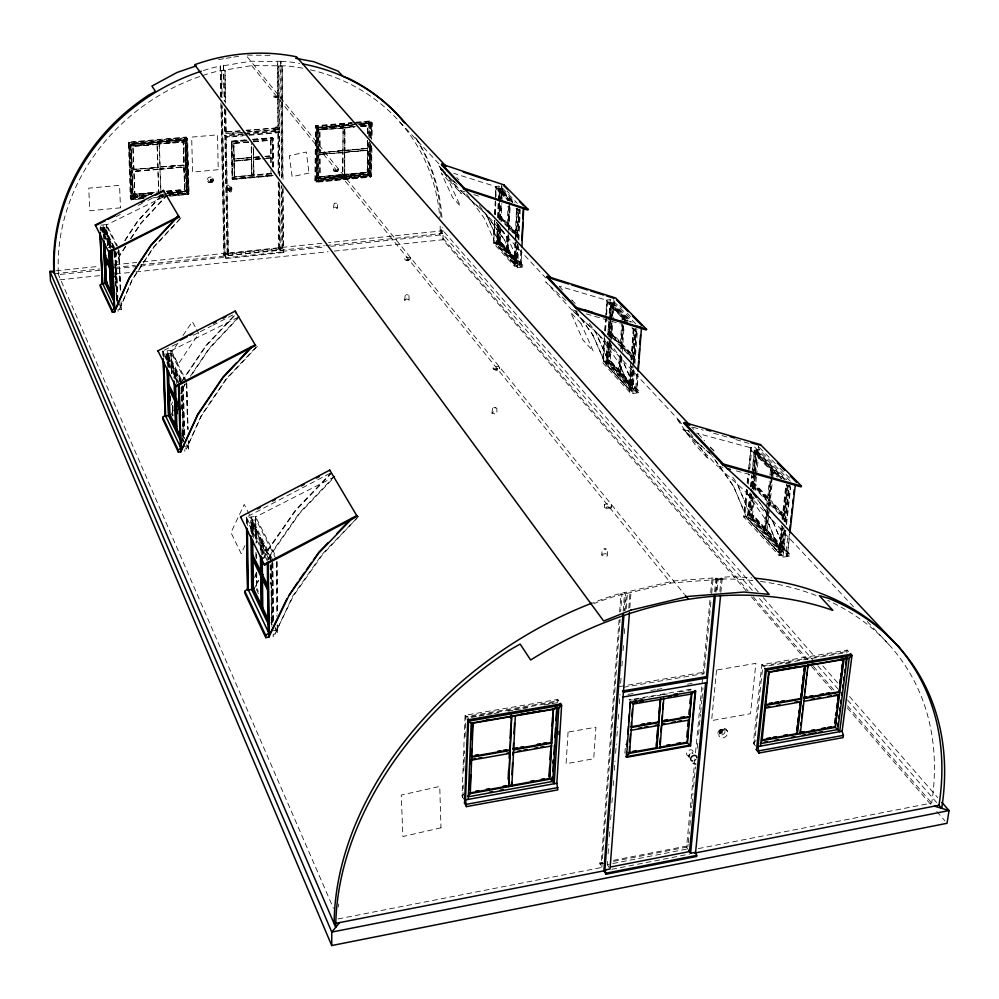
<?xml version="1.0" encoding="UTF-8"?>
<svg xmlns="http://www.w3.org/2000/svg" width="999" height="999" viewBox="0 0 999 999"><rect width="100%" height="100%" fill="white"/><g stroke="black" fill="none" stroke-linecap="round" stroke-linejoin="round"><path stroke-width="0.75" stroke-dasharray="5 3.75" d="M371.041 146.428L370.654 177.098L316.283 182.268L314.935 180.532L315.509 125.749L352.147 122.552M316.283 182.268L316.321 126.736L351.473 123.664M353.821 126.111L318.768 129.183L315.509 125.749L317.133 127.21L317.083 181.731L371.541 176.561L371.928 145.891M369.305 141.783L368.918 173.901L317.719 178.746L317.769 127.984L352.784 124.912M606.243 548.926L605.531 549.75L603.808 548.788L605.531 548.526L607.367 550.049L607.429 555.756L605.781 556.505L601.81 555.432L602.035 550.973L603.808 548.788M342.969 152.635L319.68 154.271L342.969 152.635L342.819 174.975L320.005 177.135L319.867 154.495L342.782 152.41M319.83 176.91L342.645 174.75L343.132 128.147L342.982 150.724L320.042 152.822L319.905 129.957L342.944 127.922M604.395 504.645L604.308 507.242L606.618 508.628L609.228 508.778L611.588 507.667L611.663 505.057L609.527 503.896L606.518 503.721L604.395 504.645L604.32 505.769M336.151 171.453L338.299 170.841L338.536 169.206L333.354 168.956L333.479 170.904L336.501 171.516M333.529 208.104L334.003 203.971L335.402 202.959L337.475 204.146L337.55 208.292L333.529 208.104L335.027 207.118L337.737 207.692M212.425 180.245L211.563 181.993L209.615 182.093M344.742 174.8L344.53 152.01L367.669 150.374L367.407 172.665L344.742 174.8L344.692 127.535L344.917 150.549L367.694 148.476L367.782 140.971M210.265 182.105C210.839 175.362 212.013 186.401 210.165 179.495M367.395 140.534L367.407 172.665M367.482 133.029L367.57 125.524L369.53 123.439L369.38 135.677M367.595 140.747L367.507 148.252L344.73 150.337L344.88 127.747L354.033 126.948M367.682 133.242L367.769 125.737L360.139 126.411M367.869 133.466L367.957 125.961L361.476 126.061M368.606 142.545L368.244 173.102L371.541 176.561L370.679 175.537L316.283 180.694L317.083 181.731L318.706 180.007L369.967 175.15L370.367 143.007M368.681 136.438L368.843 122.677L370.467 120.954L372.227 122.889L372.028 138.224M370.654 177.098L369.218 175.387L369.493 142.008M369.742 137.637L369.717 123.651L359.066 124.588M314.935 178.971L369.23 173.826L370.192 143.893M370.267 137.775L370.467 120.954L353.671 122.415M370.442 136.875L370.592 124.638L372.227 122.889L358.454 124.101M370.579 144.356L370.179 176.523L315.834 181.681L315.871 126.186L352.522 122.989M370.666 136.701L370.854 121.379L354.058 122.852M371.128 138.774L371.341 121.915L357.592 123.127M371.541 145.454L371.153 176.099L316.733 181.269L316.77 127.285L371.828 122.465L371.616 139.323M404.832 258.641L404.807 259.59C406.468 261.276 411.451 261.338 410.764 258.017L406.855 257.155L404.832 258.641L408.741 259.503L410.564 258.928L410.764 258.017M404.632 300.15L405.157 295.604L406.718 294.518L408.991 295.804L409.066 300.374L404.632 300.15L406.193 298.938L409.228 299.625M746.403 591.046L442.932 239.735L443.181 230.757L328.621 242.607M463.736 799.175L462.05 796.128L465.072 715.272L557.817 699.45L559.715 702.322M462.799 797.477L463.261 785.027M463.798 771.028L464.547 750.798M465.084 736.8L465.834 716.583L558.653 700.724M494.443 220.267L493.531 243.344L514.597 266.383L517.682 266.046L496.553 243.032L493.531 243.344L495.054 220.904M494.692 214.111L495.179 201.81M495.429 195.654L495.791 186.413L498.851 186.114L514.947 202.535M494.68 220.904L493.693 239.323M494.917 214.685L495.479 200.674M495.541 199.126L496.041 186.676L453.758 173.327M495.304 214.785L495.791 202.535M496.028 196.403L495.791 186.413L509.702 200.662M522.839 265.484L499.65 241.059L522.839 265.484L522.752 267.17L517.607 267.732L496.491 244.68L497.302 224.575M497.539 217.607L498.164 202.285M498.226 200.762L498.851 186.114M497.914 225.187L497.227 242.033L517.132 263.661L517.944 245.467M498.226 217.532L498.838 202.223M498.901 200.687L499.4 188.436L513.211 202.56M508.091 235.339L507.455 250.25L506.093 250.387L497.365 240.909L498.026 224.638M498.401 215.235L499.762 215.097L508.566 224.363L507.192 224.5L498.401 215.235L499.075 198.776M499.138 197.278L499.375 191.296L500.736 191.171L510.352 201.011L509.665 201.074M517.882 244.193L517.145 260.739L517.819 263.586L497.902 241.958L498.526 226.648M498.838 218.993L500.074 188.374L513.911 202.485M498.638 226.049L498.039 240.834L506.78 250.312M499.687 200.212L499.088 215.16L507.879 224.438M499.75 198.714L500.062 191.234L508.916 200.3M493.094 368.107L493.481 369.493L497.327 370.404L499.475 369.48L499.637 367.295L497.839 366.383L493.219 366.958L493.094 368.107L494.892 369.018L499.512 368.444M499.313 225.974L498.713 240.771L497.902 241.958M499.562 220.067L500.249 203.134M500.312 201.636L500.074 188.374M491.958 413.211L492.557 408.179L494.318 406.98L496.853 408.404L496.928 413.486L495.404 414.061L491.958 413.211L493.581 411.713L497.015 412.562M500.224 226.91L499.537 243.656L499.975 226.648M500.287 219.043L501.036 200.787M501.098 199.263L501.66 185.564M500.524 219.58L501.161 204.083M501.411 198.089L501.91 185.814M500.824 227.934L500.249 241.721L494.205 242.357L514.035 263.998L514.597 266.383L517.182 208.329L516.471 209.39L515.247 236.701M501.073 221.815L501.835 203.446M501.898 201.923L502.46 188.137L496.341 188.749L507.992 200.699M522.752 267.17L501.523 244.143L501.585 242.495M499.587 368.331L499.637 367.295M506.093 250.387L506.793 233.991M507.192 224.5L507.967 206.406M497.365 240.909L498.713 240.771L517.145 260.739L515.771 260.889L506.843 251.199L507.542 234.79M507.954 225.299L509.315 225.15L518.319 234.628L516.945 234.777L507.954 225.299L508.791 205.669M508.354 229.37L509.465 203.247M508.354 231.731L507.517 251.124L516.458 260.814L517.195 244.268M508.416 230.232L508.541 227.248L517.532 236.751M509.602 202.585L508.628 225.225L517.632 234.703L518.718 210.352L516.708 208.292M508.841 236.139L508.204 251.049L506.843 251.199M509.103 230.17L510.164 205.532M514.985 242.769L514.035 263.998L520.217 263.324L520.854 249.3M515.422 241.97L514.785 262.275M515.484 240.422L516.933 208.067M515.771 260.889L516.708 239.822M516.945 234.777L518.031 210.427L516.021 208.366M517.332 244.031L516.446 263.736L496.553 242.108M517.594 237.962L518.893 209.141M518.231 236.676L509.228 227.185L507.867 227.322L516.845 236.825L518.231 236.676L519.418 210.29L518.031 210.427M518.219 239.398L519.592 209.078L516.471 209.39M517.607 267.732L518.568 246.915M518.868 240.085L520.242 209.54M521.515 249.6L520.991 266.945L521.778 249.875M557.629 702.534L557.817 699.45L554.982 702.322L467.744 717.22L465.072 715.272L466.795 718.206M604.358 336.688L602.659 362.662L629.545 392.045L632.979 391.608L606.018 362.237L602.659 362.662L603.546 361.675L605.069 338.399M604.757 330.582L605.456 319.892M605.556 318.369L606.755 300.037L610.164 299.638L632.355 322.277M602.946 358.229L604.557 338.649M605.057 330.994L605.769 320.267M606.168 314.148L607.067 300.362L559.39 286.201M605.581 330.644L606.493 316.671M606.605 315.122L607.417 302.709L606.755 300.037L627.397 321.166M638.711 390.871L609.49 360.002L638.711 390.871L638.573 392.719L632.842 393.456L605.894 364.048L607.429 340.859M607.829 334.752L608.741 321.016L607.904 334.977M610.164 299.638L608.841 319.493L610.064 302.397L628.359 321.104M607.492 341.183L606.156 361.351L631.53 388.961L633.104 367.37M608.141 342.645L606.905 361.263L632.305 388.861L633.641 370.354M608.553 336.438L609.59 320.929M609.69 319.38L610.826 302.31L630.207 322.115M620.941 356.631L619.867 372.065L618.356 372.265L607.23 360.177L608.453 341.82M609.115 331.955L610.614 331.768L621.853 343.594L620.329 343.781L609.115 331.955L610.039 318.007M610.139 316.458L610.864 305.607L612.375 305.432L627.834 321.253M633.428 369.293L632.255 385.477L633.066 388.761L607.654 361.176L608.891 342.557M609.303 336.351L610.339 320.841M610.439 319.293L611.575 302.222L630.968 322.028M609.415 338.661L607.979 360.09L619.118 372.165L620.292 355.182M609.515 337.138L609.715 334.078L620.941 345.929L620.716 349.013M610.789 317.919L609.865 331.868L621.091 343.693L622.627 321.541M610.901 316.371L611.613 305.519L622.939 317.108L622.727 320.067M609.852 343.169L608.728 359.99L607.654 361.176M610.264 337.05L611.338 320.929M611.438 319.38L612.375 305.432L611.575 302.222M610.651 342.694L609.303 362.862L610.239 343.906M610.651 337.699L612 317.545M612.1 315.984L613.249 298.926M610.714 341.783L612.037 322.028M612.424 316.308L613.561 299.25L614.223 301.91L612.974 320.529M611.313 345.342L610.264 360.851L603.546 361.675L628.858 389.31L629.545 392.045L631.405 366.158M611.725 339.136L612.874 322.078M638.573 392.719L611.488 363.361L611.613 361.538M618.356 372.265L619.53 355.282M620.329 343.781L621.865 321.628M621.965 320.155L622.165 317.195L610.864 305.607M607.23 360.177L608.728 359.99L632.255 385.477L630.719 385.676L619.318 373.289L620.604 354.757M621.291 344.792L622.814 344.605L634.328 356.73L632.792 356.93L621.291 344.792L622.926 321.154M621.478 348.913L623.076 325.874M623.488 319.967L623.701 317.02L622.165 317.195M621.253 356.206L620.067 373.201L631.48 385.577L632.866 366.446M623.388 325.487L622.052 344.705L633.566 356.83L635.501 329.995M621.902 357.654L620.829 373.102L619.318 373.289M622.327 351.473L624.15 325.399M624.25 323.926L624.662 318.007L623.139 318.194L626.298 321.428M630.856 361.538L628.858 389.31L635.739 388.424L636.863 373.014M630.968 359.99L633.179 329.146L634.14 328.084L631.843 360.065M629.87 387.525L631.068 365.834M631.518 359.74L633.816 327.747M630.719 385.676L632.105 366.546M632.792 356.93L634.727 330.082L632.629 327.922M632.979 364.972L633.403 359.091L621.89 346.94M633.216 365.834L635.888 328.808M633.953 361.938L636.276 329.895L637.437 328.634L633.179 329.146L631.031 326.935M634.203 362.649L636.663 328.721M632.842 393.456L634.415 370.267M634.865 364.098L637.524 329.183M338.049 918.943L601.823 867.444L599.812 862.961L602.872 862.374M619.068 619.83L601.148 863.898L599.812 862.961M619.63 612.05L621.003 593.394L621.915 594.592L620.666 611.638M637.699 373.651L636.663 392.57L638.036 374.001M601.823 867.444L605.594 816.283M605.706 814.734L620.092 619.392M623.201 611.213L624.575 592.557L625.499 593.756L624.225 610.826M625.062 610.689L626.448 592.107L616.808 594.393A329.021 238.773 -33.9 0 0 593.531 602.534M620.629 683.191L621.103 676.997M621.915 666.146L622.377 659.939M623.076 650.649L623.651 642.894M624.35 633.591L624.812 627.397M626.211 608.803L627.372 593.294L626.448 592.107M607.504 861.5L607.28 864.597L687.687 848.913L688.124 844.267M608.091 853.77L608.791 844.492M609.365 836.762L610.064 827.484M610.639 819.742L611.338 810.464M611.912 802.734L612.499 795.004M613.186 785.726L613.773 777.996M614.348 770.266L615.047 760.976M615.621 753.246L616.321 743.968M616.907 736.238L617.594 726.96M618.181 719.23L618.756 711.5M619.343 703.758L620.029 694.48M628.783 608.141L630.057 591.271L673.563 580.968L715.946 577.772L716.945 578.945L715.759 591.308M629.82 607.817L630.981 592.457L630.057 591.271M624.887 753.221L625.586 744.08M210.389 181.656L211.214 181.269L211.601 182.53L210.539 182.63L210.389 181.656L211.601 182.53M210.539 182.63L210.414 181.343M211.326 182.005L211.239 179.395M694.917 759.078L686.563 847.264L687.911 849.25M695.504 752.884L709.977 600.162M710.701 592.482L712.012 578.671L717.257 578.271L718.244 579.432L717.057 591.795M623.339 687.324L704.095 673.551L711.101 599.812M711.688 593.656L712.999 579.832L712.012 578.671M688.274 842.719L689.31 831.88M689.897 825.686L690.634 817.956M690.784 816.408L691.808 805.569M691.957 804.02L692.994 793.181M693.581 786.987L694.317 779.245M694.455 777.697L695.491 766.857M697.252 748.276L697.989 740.534M698.588 734.34L699.325 726.598M699.462 725.049L700.499 714.21M700.649 712.662L701.822 700.287M701.972 698.738L702.996 687.899M714.622 591.67L715.946 577.772M715.921 592.22L717.257 578.271M719.854 591.321L721.203 577.385L728.646 576.823A329.021 238.773 -33.9 0 1 751.91 577.922M720.853 592.469L722.202 578.546L721.203 577.385M746.565 489.16L743.768 516.933L779.257 555.731L783.129 555.132L747.539 516.371L743.768 516.933L752.547 514.91L754.257 498.189M747.19 482.992L747.976 475.274M748.588 469.093L750.773 447.49L754.607 446.965L786.737 479.732M744.267 512.037L747.002 489.423M747.614 483.279L748.551 474.05M748.701 472.515L751.186 447.914L696.54 433.104M747.602 490.172L744.979 516.033L778.408 552.497L779.257 555.731L782.492 526.386M748.214 484.09L749.138 474.962M749.75 468.881L751.598 450.636L750.773 447.49L781.268 478.721M789.585 554.133L751.523 513.798L789.585 554.133L789.36 556.181L782.904 557.18L747.339 518.381L749.899 493.231M750.524 487.062L751.785 474.725M751.935 473.189L754.607 446.965M750.249 492.782L747.926 515.596L781.418 552.035L784.103 527.734M750.861 486.7L751.947 476.061M752.572 469.98L754.582 450.212L782.392 478.658M750.936 494.18L748.763 515.472L782.279 551.898L784.802 529.133M751.71 486.588L752.796 475.936M752.946 474.425L755.431 450.099L784.327 479.632M767.869 510.252L765.758 530.157L764.06 530.419L749.387 514.497L751.41 494.78M752.022 488.711L752.334 485.676L754.033 485.439L768.843 501.073L767.132 501.323L752.334 485.676M752.584 483.229L754.282 482.979L769.105 498.588L767.394 498.851L752.584 483.229L753.683 472.452M753.845 470.916L755.569 453.983L757.279 453.746L781.755 478.796M785.501 530.519L783.141 551.773L749.6 515.347L751.785 494.055M752.397 487.987L753.646 475.824M753.795 474.3L756.28 449.975L785.202 479.508M752.097 496.178L750.237 514.373L764.909 530.294L767.02 510.389M752.871 488.586L753.184 485.564L767.994 501.198L767.669 504.258M754.532 472.327L753.433 483.104L768.256 498.713L770.129 481.006M754.695 470.791L756.418 453.858L771.39 469.193L770.766 475.099M753.246 496.965L751.198 516.958L752.996 495.054M753.558 489.985L757.866 447.54M754.033 489.36L755.444 475.524M755.606 474.026L758.428 446.428L759.265 449.562L756.605 475.399M755.044 490.596L756.443 476.91M789.36 556.181L753.621 517.445L753.833 515.434M495.804 407.355L495.104 407.992L493.668 407.23M764.06 530.419L766.32 508.978M766.483 507.442L767.132 501.323M767.394 498.851L769.28 481.131M769.904 475.224L770.529 469.318L755.569 453.983M784.178 529.333L782.117 547.902L780.394 548.164L765.309 531.78L767.919 507.267M768.081 505.731L768.406 502.659L770.117 502.41L785.376 518.506L783.641 518.768L768.406 502.659M768.668 500.187L770.379 499.937L785.651 515.996L783.915 516.258L768.668 500.187L770.716 480.969M771.34 475.062L771.815 470.629L773.538 470.379L772.589 479.245M768.031 508.728L771.303 477.922M771.465 476.448L772.252 469.068L770.529 469.318M768.281 511.738L766.158 531.655L781.255 548.026L783.478 527.922M768.93 505.606L769.267 502.534L784.502 518.631L784.165 521.728M771.89 477.897L769.53 500.062L784.777 516.133L788.074 486.288M772.04 476.411L772.677 470.504L779.857 477.872M769.467 508.541L767.007 531.53L765.309 531.78M769.63 507.005L772.427 480.719M755.506 746.041L753.308 743.219L761.862 664.647L847.214 650.087L849.6 652.747M754.282 744.467L762.861 665.858L848.276 651.273M781.405 525.162L778.408 552.497L786.151 551.298L788.011 534.615M782.08 519.08L785.751 485.664L789.685 485.102L785.476 523.051M779.807 550.724L781.905 527.222M782.754 519.542L786.638 484.228M783.166 520.204L787.087 484.677M780.394 548.164L782.791 526.498M783.915 516.258L787.2 486.413L785.152 484.303M784.777 521.665L788.81 485.227M785.027 521.603L788.948 486.163L790.559 484.965M786.176 524.438L790.384 486.488M782.904 557.18L785.876 530.432M786.563 524.25L790.684 487.187M789.297 534.09L787.312 556.168L789.722 534.665M846.815 653.146L847.214 650.087L844.43 652.846L764.148 666.57L761.862 664.647L763.361 666.458M408.029 294.817L406.106 294.717M336.576 203.209L334.827 203.122M688.973 755.469L689.26 754.57L689.335 755.906M336.888 171.254C337.312 170.055 333.366 170.729 335.227 171.416M338.536 169.206L336.613 170.417L333.117 169.705M140.584 198.963L131.319 199.85L130.32 198.039L128.471 142.108L186.251 137.05L187.587 139.086L189.061 193.893L168.968 195.804M278.409 131.369L276.973 132.193L274.525 131.718L274.762 128.371L276.224 126.985L278.122 128.072L278.409 131.369L275.961 130.894L274.525 131.718M277.272 127.198L275.687 127.123M722.514 729.507L720.903 729.794L720.529 733.453L722.152 733.166L721.952 730.831C723.538 727.222 717.245 731.181 719.292 733.466M278.696 95.604L276.848 96.616L274.875 96.528L273.963 95.392L278.696 95.604L278.434 97.053L276.486 97.627M277.16 97.465L275.237 97.103L275.637 97.59M114.535 257.53L118.044 250.749M118.194 251.036L114.623 257.917L114.348 251.76M114.972 266.171L119.805 255.032L125.662 246.141M115.16 266.346L119.955 255.319L125.812 246.416M180.732 217.869L153.696 246.94L132.205 279.445L121.241 305.095M119.256 309.628L132.368 279.745L153.858 247.228L180.894 218.144M171.304 404.87L172.577 402.06M171.104 414.96L173.664 409.29M180.831 393.481L185.215 383.816L181.019 393.843M169.917 196.179L188.436 194.418L186.026 190.322L184.603 138.836L186.251 137.05L187.687 190.16L187.288 191.046L167.258 192.944M188.511 444.143L201.286 415.447L226.086 378.921L257.105 346.054M257.317 346.428L226.286 379.308L201.486 415.834L186.201 449.2L184.89 446.453M245.03 545.479L241.171 553.646L230.981 532.579L244.231 504.42L254.695 525.099L250.824 533.254M254.857 576.211L256.181 573.438M263.486 558.141L266.808 551.186L295.529 510.014L331.243 472.727M254.558 577.847L256.531 573.713M263.761 558.553L267.058 551.673L295.779 510.489L331.518 473.189M253.696 589.922L258.304 580.307M334.603 476.136L299.5 512.774L271.253 553.221L268.007 560.014L246.391 517.145L329.882 473.439M256.356 584.365L258.541 580.806M268.918 559.128L271.503 553.708L299.762 513.249L333.816 477.709M277.635 628.346L292.894 595.816L322.215 554.195L357.53 517.519M358.591 516.408L322.49 554.707L293.157 596.341L274.862 634.065L273.539 631.306M124.85 240.397L137.6 221.004L164.373 192.108M125 240.684L137.75 221.278L162.475 194.593M130.682 238.511L140.709 223.264L167.033 194.88M130.819 238.786L140.859 223.539L167.183 195.142L106.668 224.85L107.642 246.341M177.897 343.132L171.94 351.998L178.184 364.223L198.838 333.516L196.678 329.545M182.992 335.527L192.332 321.603L195.954 328.221M258.416 593.656L256.431 589.522L256.805 573.351M181.319 381.955L205.757 345.729L236.363 313.162M182.355 381.069L205.944 346.079L236.563 313.511M190.359 376.186L209.241 348.214L239.323 316.221M192.27 374.001L209.428 348.564L239.535 316.571M720.629 729.732L720.529 733.453M168.094 192.894L186.538 191.159L185.127 139.623L130.719 144.393L132.755 196.241L134.715 194.131L158.666 191.87L157.068 144.043L158.129 167.582L133.754 169.306L158.129 167.582M185.127 139.623L183.154 141.758L132.855 146.179L130.719 144.393M253.459 141.858L270.966 140.297L273.102 138.411L273.351 167.982M317.719 178.746L319.655 176.673L367.033 172.203L368.918 173.901M462.05 796.128L464.847 793.306M753.308 743.219L756.056 740.496M749.6 515.347L751.073 514.248L782.117 547.902L783.141 551.773M720.429 733.328L722.152 733.166M164.261 350.224L179.52 342.382M193.381 335.264L198.926 332.405M200.312 331.693L211.401 325.986M212.787 325.274L233.591 314.585M334.877 476.598L255.694 516.883L256.044 543.144M116.121 216.571L120.255 214.473M138.187 205.394L142.32 203.297M147.827 200.499L154.72 197.003M238.162 317.245L170.929 350.774L171.653 373.663M601.823 554.245L605.794 553.646L607.429 554.582L607.429 555.756M722.414 729.37L721.877 732.367L719.58 732.379L719.48 731.293L721.952 730.831M611.663 506.53L609.54 507.455L604.383 506.106M721.003 729.532L724.362 730.082M495.779 368.931L494.88 369.73L497.652 369.88L496.928 368.993M408.166 260.552C411.201 259.553 404.645 259.103 407.142 260.489M211.264 179.445L210.202 179.545M752.859 580.531A322.802 234.54 -33.9 0 0 724.762 578.945L670.741 583.029L615.109 596.203A322.802 234.54 -33.9 0 0 593.731 603.621M698.313 848.601L931.667 803.034A322.802 234.54 -33.9 0 0 827.784 600.424M611.763 869.305L689.735 854.033M613.573 860.289L688.536 845.703M599.725 864.06L606.231 862.911L608.965 867.307M613.498 861.375L689.959 846.49M719.48 731.293L721.815 731.718L722.04 733.029M719.58 732.379L721.877 732.367M628.034 694.405L634.128 693.356M650.911 690.484L655.481 689.697M657.005 689.435L663.099 688.386M687.499 684.203L692.07 683.416M632.467 699.987L629.008 699.887L693.768 688.723L694.243 689.335M633.978 699.737L638.498 698.95M639.997 698.688L661.101 695.054M662.599 694.792L668.631 693.756M679.183 691.932L691.233 689.859M619.392 686.588L703.134 672.327L704.095 673.551M471.366 717.432L477.46 716.383M478.983 716.133L485.077 715.084M486.6 714.822L492.694 713.786M494.218 713.523L498.788 712.737M507.917 711.176L514.01 710.139M515.534 709.877L521.628 708.84M523.151 708.578L527.722 707.791M544.48 704.932L550.574 703.883M552.097 703.621L558.191 702.584M785.489 663.711L790.059 662.924M220.767 96.928L220.155 65.822L223.539 65.272L224.525 101.423M221.079 97.353L220.467 66.234L215.659 67.033A199.525 179.533 -32.3 0 0 202.66 70.754M223.851 65.684L250.836 61.239L277.697 61.463L278.184 127.872L246.341 130.657M302.822 68.232A196.453 176.698 -32.3 0 0 286.089 65.872L251.723 65.597L217.12 71.316A196.453 176.698 -32.3 0 0 202.298 75.649M221.853 97.078L221.341 70.629L225.05 70.479L225.649 103.059M218.531 59.578L224.6 58.579M226.124 58.342L232.193 57.343M233.704 57.093L239.785 56.094M272.552 630.806L277.023 630.119L276.973 625.524M747.339 518.381L753.621 517.445M272.14 562.837L272.427 592.832L271.428 592.981L271.129 562.986M272.702 621.803L272.452 595.466L271.453 595.616L271.74 625.062M749.387 514.497L751.073 514.248M787.2 486.413L788.948 486.163M262.412 554.27L262.262 541.82L260.277 542.095L260.389 551.448M272.128 561.338L263.024 543.319L261.026 543.593L261.164 554.507M246.728 523.826L246.628 517.619L255.444 516.396L276.785 558.216M262.262 541.82L253.434 524.35L251.473 524.625L251.611 533.878M184.228 446.441L188.112 445.941L187.987 441.321M181.893 415.209L183.641 414.997L182.293 412.275M605.894 364.048L611.488 363.361M634.727 330.082L636.276 329.895M182.055 383.104L176.011 371.116L174.276 371.316L174.513 379.083M175.737 379.308L175.449 370.005L173.714 370.204L173.963 377.972M163.212 355.969L163.062 351.298L170.742 350.412L186.538 381.368M181.481 383.379L166.558 353.808L167.183 357.242L168.893 357.043L175.449 370.005M115.06 276.985L116.596 276.823L114.66 272.902M115.147 279.121L116.683 278.958L114.748 275.037M496.491 244.68L501.523 244.143M56.144 270.779L99.488 266.296M114.972 264.698L136.651 262.462M142.845 261.825L322.427 243.244M221.229 105.132L224.188 256.056L223.401 254.046L281.955 248.014L281.531 185.702M223.401 254.046L227.098 253.684L228.496 255.931L225.237 256.268L222.352 106.843M278.246 181.756L278.746 248.339L281.955 248.014M223.414 254.807L281.456 248.801L282.305 250.037L281.868 186.151M54.458 273.676L99.713 268.981M114.635 267.432L135.352 265.284M140.871 264.71L324.425 245.654M325.974 245.504L442.182 233.441A199.525 179.533 -32.3 0 0 442.245 227.472M278.746 248.339L280.257 250.562L283.479 250.225L283.991 252.497L225.737 258.566L224.962 257.317L222.003 104.845M100.062 270.292L58.429 274.625A196.453 176.698 -32.3 0 1 200.824 76.149M115.484 268.694L138.611 266.283M140.147 266.134L224.962 257.317M282.742 188.936L283.142 251.261L324.7 246.94M330.856 246.303L440.134 234.952A196.453 176.698 -32.3 0 0 440.097 224.138M225.237 256.268L225.712 257.792L283.991 251.736M59.803 279.82L100.125 275.599M115.647 273.976L129.608 272.515M135.802 271.865L328.147 251.736M334.353 251.086L442.932 239.735M110.277 249.163L109.878 240.26L108.354 240.409L108.679 247.827M509.602 200.237L508.229 200.374L499.375 191.296M114.835 250.062L110.315 241.109L108.779 241.258L109.053 247.203M100.287 230.819L100.15 227.71L106.955 227.035L117.857 248.439M114.286 250.212L102.797 227.447L103.309 230.407L104.833 230.257L109.878 240.26M100.849 225.125L106.531 224.575L117.47 246.016M148.401 195.267L133.029 196.728L130.857 144.63L185.277 139.848L186.688 191.396L166.708 193.282M166.845 193.519L186.838 191.633L185.427 140.072L130.994 144.855M369.293 174.35L318.069 179.208L318.132 128.421L353.159 125.35M145.804 196.403L133.491 197.565L131.868 199.338L131.256 198.239L146.703 196.778M159.653 195.092L162.737 194.793M168.881 194.218L187.35 192.457L189.061 193.893L188.399 192.819L168.319 194.73M130.32 198.039L145.729 196.578M159.603 195.255L167.308 194.53M168.843 194.38L187.337 192.632L185.939 140.871L184.603 138.836M314.935 180.532L369.218 175.387M160.602 195.467L166.783 194.88M143.956 197.677L131.593 198.851L129.42 143.706L187.288 138.636L188.774 193.419L168.681 195.329M157.867 196.353L167.133 195.479M143.332 198.064L130.994 199.238L128.746 142.557L186.538 137.5L188.074 193.818L158.766 196.603M144.231 198.152L131.868 199.338L129.683 144.168L128.471 142.108L131.468 145.654L133.491 197.565L132.293 195.404L130.257 143.594M158.142 196.84L167.42 195.954M152.934 197.79L168.369 196.328M247.065 140.484L231.843 141.833L232.655 179.583L273.414 175.774L270.929 173.364L234.128 176.798L232.18 178.883L231.356 141.159L246.566 139.81M271.104 173.589L253.721 175.212L253.521 159.44L260.789 158.779M271.266 173.826L234.44 177.26L232.492 179.358L273.251 175.537M232.018 178.659L272.914 175.075L232.18 178.883L231.356 141.159M210.327 180.969L211.388 180.869M210.227 182.055L211.638 182.03M166.633 191.109L184.478 189.435L186.538 191.159M134.853 194.368L154.321 192.532M166.783 191.358L184.628 189.673L183.991 166.908L160.077 169.093M157.355 144.505L132.855 146.179L134.715 194.131L152.959 192.907M166.92 191.596L184.778 189.91L183.853 166.683L159.94 168.868L160.876 189.111M130.594 195.554L153.784 193.369M167.595 192.058L187.687 190.16M315.472 178.084L369.83 172.952M130.257 196.441L151.836 194.393M132.755 196.241L151.199 194.493M132.892 196.478L148.264 195.03M369.106 174.126L317.894 178.971L317.944 128.197L352.972 125.125M158.042 169.281L133.966 171.478L134.977 194.605M158.192 169.518L133.829 171.254L157.904 169.056L158.953 192.345M160.215 169.331L184.141 167.145M344.905 152.447L367.669 150.374M259.141 156.768L253.334 157.293L259.478 157.218M264.96 156.231L271.116 156.156L265.297 156.693M259.315 156.993L253.496 157.517L253.371 147.402M265.122 156.468L270.941 155.931M133.891 169.543L157.979 167.345M160.015 167.158L183.941 164.985L183.304 141.983L159.253 144.093M319.867 152.597L342.794 150.512M184.091 165.21L159.865 166.92L184.091 165.21L183.154 141.758L184.778 189.91M260.627 158.554L253.359 159.216L260.951 159.003M266.433 158.017L271.129 158.079L262.412 158.878M266.596 158.242L270.954 157.854M355.369 126.598L319.717 129.733L317.769 127.984M157.205 144.281L132.992 146.403L134.016 169.78M160.777 190.397L159.103 143.868L183.454 142.208M343.132 128.147L319.717 129.733L320.005 177.135M345.067 127.972L354.233 127.16M360.327 126.623L367.957 125.961M252.647 139.273L272.59 137.75L272.839 167.295M246.728 140.035L231.518 141.383L233.878 143.594L234.44 177.26L233.554 143.144L251.149 141.583M252.809 139.498L272.59 137.75L270.629 139.848L253.134 141.408M253.147 139.947L272.927 138.199L273.177 167.757M231.843 141.833L247.228 140.709M253.309 140.172L273.102 138.411M248.376 142.07L233.716 143.369L233.991 159.291L251.523 157.705L251.323 143.257M253.296 141.633L270.791 140.072L271.191 165.235M248.539 142.295L233.554 143.144M239.947 130.744L224.8 132.055L240.272 131.181M246.016 130.207L278.184 127.872M225.474 110.377L225.911 133.629L241.096 132.293M247.165 131.768L279.395 129.42L247.49 132.218M245.979 132.343L225.911 133.629M243.032 133.704L224.862 135.302L226.286 137.325L242.982 135.852M244.543 133.579L277.872 130.657L279.42 132.655L249.063 135.315M243.444 134.266L225.25 135.864L227.485 254.308M244.955 134.128L278.296 131.206L278.621 174.588M317.133 127.722L356.918 124.238M358.866 124.376L369.53 123.439M359.253 124.813L369.917 123.876M247.128 134.89L225.886 136.763L228.109 255.307L279.845 249.95L279.345 181.718M248.651 134.765L278.983 132.093L279.295 175.512M359.927 125.574L370.592 124.638L368.843 122.677M716.945 578.945L722.202 578.546M718.244 579.432L724.762 578.945M692.894 752.846L691.845 752.846L692.994 753.471M278.197 174.013L277.347 61.051L281.031 61.488L281.818 178.359M281.031 61.488L285.764 61.538A199.525 179.533 -32.3 0 1 299.7 63.399M279.046 128.983L278.584 65.809L282.28 66.259L283.017 180.07M269.967 55.332L245.854 55.095L684.415 594.305M276.76 97.652L274.038 97.14L273.689 96.016M689.435 756.518C681.405 754.17 692.619 744.854 693.518 753.184M723.026 467.395L717.12 465.834L746.94 492.919M736.35 470.916L755.581 476.011M689.16 431.106L683.254 429.495L702.884 447.327M692.944 427.172L703.296 430.169M713.648 433.166L729.919 437.874M735.838 439.585L750.624 443.868M577.36 311.238L571.416 309.503L598.364 334.178L681.867 423.389M586.276 313.848L620.441 323.838M464.885 191.82L460.427 190.434L485.202 213.262L545.729 277.934M473.813 194.605L481.243 196.928M443.544 170.105L440.634 169.193L457.242 184.515M710.351 447.627L715.272 452.16L708.84 445.342M704.794 449.001L682.854 429.071L717.532 466.283M705.943 450.049L709.415 453.196M707.504 451.523L709.814 453.621M565.846 300.424L545.691 281.905L571.728 309.84L598.688 334.528M571.565 300.012L575.224 303.421L572.04 300.05M457.005 184.266L440.397 168.943L460.676 190.697L485.452 213.536L504.857 240.397L478.683 204.595M721.815 731.718L721.103 731.006L721.191 732.092M507.292 191.284L509.453 193.469M619.917 305.706L622.04 307.867M627.335 313.249L630.519 316.471M759.502 447.515L775.624 463.886M779.919 468.256L790.659 479.17M502.46 188.137L517.382 203.334M635.826 323.901L614.223 301.91L607.417 302.709L625.661 321.428M790.384 481.243L759.265 449.562L751.598 450.636L777.21 476.91M498.726 188.511L512.524 202.635M623.9 318.107L627.072 321.341M771.815 470.629L777.971 476.948M499.001 217.17L507.792 226.461M456.768 177.61L458.903 179.882M559.315 286.526L562.499 289.91M691.733 427.16L693.868 429.433M698.151 433.978L704.57 440.796M399.65 121.853L439.548 164.485M708.516 451.873L711.725 455.294M853.496 606.768L746.515 492.47L769.143 524.662L781.705 555.357L746.153 516.583L733.641 486.476L712.599 456.543M867.344 621.578L890.783 646.615M681.605 423.763L676.498 418.306L695.404 445.054L708.791 459.453L690.646 433.728M687.737 430.319L689.785 432.505M496.291 222.215L508.191 238.649L500.124 227.46M636.663 392.57L623.301 361.75L636.663 392.969L609.627 363.586L595.741 332.267L608.99 362.525M757.542 499.625L773.151 522.002L787.212 556.518L751.535 517.757L737.112 483.466L750.798 516.52M773.151 522.002L787.312 556.168M443.319 170.417L438.249 164.985L451.036 182.592L461.288 193.619L444.33 171.503M575.724 311.164L592.969 335.164L603.259 358.566M592.657 334.84L604.77 362.387L631.705 391.77L619.168 363.349L629.545 387.175M733.641 486.476L744.667 512.475M769.143 524.662L768.718 524.2L779.382 550.249M758.191 591.808L443.181 230.757L439.11 233.766L748.114 590.884M763.323 597.689L815.659 657.667M822.839 665.908L838.236 683.541M849.512 696.478L937.761 797.627M752.322 590.397L441.146 232.255A199.263 179.37 -32.3 0 0 441.221 226.298M759.49 598.651L812.724 659.902M817.831 665.796L838.311 689.36M847.527 699.962L936.575 802.459M367.694 148.476L344.917 150.549M753.209 596.778L807.741 659.802M813.373 666.321L834.789 691.071M847.564 705.831L932.317 803.783M751.485 596.94L805.456 659.427M811.575 666.508L831.942 690.084M847.214 707.767L930.718 804.432M936.825 811.513L944.979 820.941M282.28 66.259L282.68 179.583M342.982 150.724L320.042 152.822M317.133 127.21L318.768 129.183L318.706 180.007L317.083 177.934M251.723 65.597L670.741 583.029M225.05 70.479L225.337 102.622M727.397 731.143A4.895 3.609 -36.8 0 0 719.68 732.529A4.895 3.609 -36.8 0 0 722.914 737.899A4.895 3.609 -36.8 0 0 727.397 731.143C724.762 724.175 713.81 731.768 719.268 736.575M270.966 140.297L270.841 163.349M466.57 193.931L484.115 218.094L495.442 243.144L516.545 266.171L504.607 240.135M496.54 222.49L499.225 226.211M576.023 311.488L592.969 335.164M598.364 334.178L619.492 363.698M589.398 323.401L596.041 332.605M608.891 341.596L623.301 361.75M714.747 459.465L734.04 486.9M732.667 477.122L737.512 483.903M759.702 502.572L773.576 522.465M283.142 251.261L283.991 252.497M212.65 178.197C215.697 181.431 209.403 185.552 207.642 181.481M467.744 717.22L469.468 720.167M185.627 381.456L171.266 353.271L170.742 350.412L171.478 373.314M114.673 247.715L103.122 224.912L103.721 239.236M181.406 379.495L166.895 350.849L167.495 366.458M272.19 558.816L251.036 517.007L251.261 532.579M113.711 247.452L103.559 227.372L104.058 238.262M181.006 380.582L167.42 353.708L167.82 366.084M270.479 557.592L251.686 520.404L251.86 532.654M250.861 531.256L250.699 520.541L270.866 560.489M114.061 250.15L109.553 241.184L109.815 247.128M181.181 383.204L175.137 371.216L175.387 378.983M271.116 561.488L262.025 543.456L262.15 554.37M103.309 230.407L112 247.665M167.183 357.242L179.645 381.98M268.719 558.853L251.473 524.625L250.699 520.541M100.387 226.586L111.189 248.064M178.833 382.692L162.874 350.936L163.037 355.594M100.15 227.71L111.576 250.487M178.421 383.753L163.574 354.158L163.062 351.298M267.332 561.001L247.277 521.016L246.628 517.619M180.894 407.205L183.566 412.624L182.692 412.737L181.905 386.014M271.141 590.209L272.427 592.832M271.166 592.844L272.452 595.466M114.635 276.423L115.921 279.046L116.883 301.248M172.69 411.438L172.677 405.706M116.246 297.053L117.607 299.85M118.282 301.261L121.428 309.39L117.994 309.765L118.069 311.526M182.03 433.329L184.74 438.936M257.005 588.661L258.341 591.42M271.016 617.682L273.014 621.828M275.687 627.36L277.685 633.628L273.214 634.315L273.239 636.475L271.915 633.716M116.284 298.713L117.57 301.386M120.142 306.718L121.428 309.39L121.091 301.611M182.068 435.214L183.379 437.949M186.676 444.78L188.649 448.876L184.765 449.375L184.827 451.323M271.041 619.842L272.365 622.602M275.025 628.109L277.685 633.628L277.597 624.263M182.455 438.648L183.791 441.421M270.829 622.452L272.115 625.124M499.3 243.381L486.638 215.597L499.85 244.318L521.041 267.357L507.942 238.374M57.867 273.314L333.416 908.278M756.28 449.975L757.279 453.746M188.112 445.941L188.649 448.876L188.436 441.246M720.604 731.93L720.666 732.579M104.833 230.257L105.232 239.086M104.308 227.297L104.808 238.187M104.47 239.161L104.071 230.332L109.116 240.334L109.453 247.752M102.797 227.447L103.159 235.227M115.122 251.673L117.283 301.061M114.71 251.423L115.822 276.898M114.897 264.098L115.834 285.714M116.109 291.883L116.508 301.149M113.936 251.498L114.198 257.492M114.86 272.49L115.472 286.526M110.315 241.109L110.639 248.539M107.805 245.704L106.531 224.575L107.492 245.916M118.906 250.25L120.704 292.27M118.756 249.937L120.579 292.595M118.544 249.775L120.392 292.982M120.854 303.771L120.991 306.868M115.896 251.598L117.907 297.889M115.484 252.16L117.52 298.863M131.319 199.85L129.083 143.132L186.913 138.074L188.436 194.418M163.674 357.255L163.574 354.158L171.266 353.271L171.903 373.364M172.939 405.831L172.839 416.071L172.502 405.382M168.893 357.043L169.243 367.794M168.269 353.609L168.781 369.081M168.344 366.358L168.044 357.142L174.575 370.105L174.875 379.408M166.558 353.808L166.87 363.087M159.39 144.331L160.152 167.395M176.011 371.116L176.386 383.529M186.776 383.266L188.087 429.046M186.588 382.929L187.924 429.707M188.237 440.621L188.324 443.743M186.301 382.804L187.637 428.996M183.329 386.251L184.827 437.087M182.879 385.277L184.453 438.698M182.455 386.351L184.003 438.736M182.767 415.109L183.554 441.371M181.581 386.463L183.179 440.384M181.069 387.612L181.693 408.391M182.317 429.12L182.73 443.032M225.762 109.253L228.496 255.931M224.675 109.191L225.112 132.505M223.539 65.272L224.213 100.999M224.35 108.766L227.098 253.684M225.712 257.792L225.737 258.566M221.653 71.041L222.165 97.502M220.879 103.147L223.838 254.021M232.005 142.058L232.655 179.583M247.34 525.611L247.277 521.016L256.094 519.792L276.411 559.69L276.898 616.346M246.391 517.145L246.516 524.887M253.434 524.35L253.634 538.224M252.66 520.267L252.897 537.112M252.635 536.825L252.46 524.487L261.263 541.957L261.426 554.42M253.559 149.076L253.896 175.449L253.209 147.178M251.536 146.366L251.923 175.624L251.199 145.916M256.393 542.744L255.444 516.396L255.781 541.296M256.556 554.994L256.593 558.054M256.181 553.958L256.243 558.603M256.431 572.502L256.606 584.865M255.931 552.185L256.006 558.404M256.194 572.402L256.431 589.522M263.024 543.319L263.149 554.22M272.415 137.525L272.677 167.07M270.904 170.492L270.929 173.364M272.914 563.261L273.464 621.465M272.527 562.449L273.102 622.09M271.903 563.411L272.465 621.615M270.904 565.084L271.516 626.373M270.142 564.635L270.342 584.128M281.456 248.039L281.456 248.801M278.933 66.221L279.732 177.647M279.795 185.402L280.257 250.562M278.671 182.342L279.171 248.963M277.073 561.85L277.51 613.336M276.81 561.313L277.26 613.898M277.347 624.725L277.372 627.809M283.067 187.862L283.479 250.225M280.682 61.089L281.481 177.909M338.449 906.955A322.802 234.54 -33.9 0 1 338.661 903.92M760.451 581.43A322.802 234.54 -33.9 0 1 817.881 596.203M696.241 759.09A3.347 2.473 -35.9 0 1 694.255 760.701M689.522 757.966A3.334 2.46 -35.9 0 1 689.597 754.42A3.334 2.46 -35.9 0 1 693.606 752.996M310.289 69.793A196.453 176.698 -32.3 0 1 439.772 217.969M415.422 137.712A199.263 179.37 -32.3 0 1 441.009 218.831M416.446 138.799A199.525 179.533 -32.3 0 1 441.97 218.506M606.318 507.217L607.23 508.354L609.465 508.029L608.541 506.893L606.318 507.217M344.717 152.223L344.555 174.575L367.22 172.427L367.482 150.15L344.717 152.223M568.069 732.092L566.083 763.711L593.718 758.753L595.916 727.21L568.069 732.092M716.558 670.042L711.613 720.604L750.499 713.698L755.906 663.348L716.558 670.042M226.636 186.576C229.433 194.693 232.842 180.819 226.636 186.576M227.834 187.5C229.633 192.145 231.556 183.729 227.834 187.5M228.534 189.398C231.331 197.54 234.753 183.629 228.534 189.398M228.946 189.148C230.732 193.794 232.667 185.364 228.946 189.148M187.587 139.086L185.939 140.871L131.468 145.654L129.683 144.168L187.587 139.086M440.971 827.796L402.897 836.538L401.248 795.067L439.747 786.425L440.971 827.796M309.028 173.052L292.12 176.661L289.323 155.644L306.331 152.048L309.028 173.052M634.165 358.991L632.629 359.178L621.141 347.028L622.652 346.84L634.165 358.991M621.69 345.829L620.179 346.016L608.965 334.166L610.464 333.991L621.69 345.829M508.479 226.386L507.117 226.536L498.326 217.245L499.675 217.108L508.479 226.386M120.492 207.817L89.81 210.764L88.711 188.174L119.543 185.302L120.492 207.817M251.748 175.399L234.29 177.023L234.016 161.214L251.548 159.615L251.748 175.399M218.232 169.705L192.582 172.078L191.671 137.1L217.52 134.84L218.232 169.705M251.348 157.48L233.828 159.066L251.348 157.48M251.373 159.39L233.853 160.989L251.373 159.39M448.851 181.156L441.196 172.902L452.684 197.715L460.402 206.144L448.851 181.156M581.018 323.476L570.666 312.325L582.904 339.922L593.306 351.286L581.018 323.476M209.44 182.617A2.997 2.747 -32.1 0 0 212.962 178.846A2.997 2.747 -32.1 0 0 208.029 178.034A2.997 2.747 -32.1 0 0 209.44 182.617M210.077 182.23A1.936 1.786 -32.1 0 0 212.35 179.783A1.936 1.786 -32.1 0 0 209.166 179.258A1.936 1.786 -32.1 0 0 210.077 182.23M721.877 734.902A3.159 2.335 -36.8 0 0 724.774 730.544A3.159 2.335 -36.8 0 0 719.779 731.43A3.159 2.335 -36.8 0 0 721.877 734.902M228.858 189.947A2.023 1.861 -33.1 0 0 231.244 187.387A2.023 1.861 -33.1 0 0 227.922 186.85A2.023 1.861 -33.1 0 0 228.858 189.947M229.495 190.884A2.035 1.861 -33.1 0 0 231.88 188.324A2.035 1.861 -33.1 0 0 228.546 187.787A2.035 1.861 -33.1 0 0 229.495 190.884"/><path stroke-width="1.5" d="M941.87 802.334L949.05 810.564L947.015 823.301L331.718 945.554L331.78 932.079L49.95 271.428L54.595 270.941M464.585 803.208L467.757 719.854L560.764 703.92M560.339 703.284L561.613 705.207L556.855 783.241L557.817 789.884L466.471 806.618L465.522 799.887L468.531 721.166L467.37 719.193M468.244 799.4L471.203 723.114L468.531 721.166L561.613 705.207L558.766 708.079L471.203 723.114M470.029 789.897L470.629 774.687M471.041 764.023L471.216 759.465L471.603 760.127L510.252 753.283L509.852 752.634L506.88 753.159M471.64 748.85L471.328 756.605L510.002 749.787L510.389 750.449L471.715 757.267L470.954 755.943M472.003 739.56L472.614 724.05M521.94 240.284L522.739 222.914M522.939 218.556L523.439 207.692M521.915 246.765L523.701 207.954M508.129 779.257L508.578 770.167M509.165 758.029L509.39 753.483M510.127 738.323L510.576 729.058M511.101 718.256L511.251 715.159M510.002 749.787L511.65 715.808L508.628 786.663L509.852 752.634M511.6 782.379L511.451 785.414L549.338 778.533L552.772 781.405L557.192 707.379M511.975 774.799L512.574 762.674M512.949 755.082L513.099 752.06L513.498 752.709L551.71 745.953M513.548 743.031L513.249 749.213L551.46 742.469L553.458 708.628L549.75 779.195L470.279 793.618L467.757 796.166M514.01 733.778L514.547 722.964M515.334 715.896L511.85 786.076L511.051 784.739M549.013 776.36L549.55 767.307M549.999 759.752L550.524 750.686M551.136 740.284L551.498 734.128M551.947 726.435L552.497 717.22M549.338 778.533L551.298 745.304M552.122 776.997L551.947 780.082L554.208 783.728L558.766 708.079M552.959 763.124L553.134 760.039M552.36 780.743L552.534 777.659M552.909 771.49L553.546 760.701M553.921 754.532L554.47 745.279M554.932 737.574L555.481 728.321M555.943 720.604L556.493 711.363M558.916 734.527L559.09 731.468M637.924 370.691L638.611 361.376M638.836 358.279L639.522 348.901M639.86 344.318L640.546 334.977M638.261 370.916L641.458 327.585L637.012 326.198M622.964 614.323L603.92 870.841L606.018 874.25L696.753 856.43L695.604 852.259L720.554 595.554M606.018 874.25L604.919 870.004L623.888 615.484M629.47 612.412L610.027 869.005L604.919 870.004M626.448 752.11L626.535 757.329L690.571 745.778L695.666 691.196L695.192 690.571L691.82 693.955L633.291 704.083L630.357 701.773L629.882 707.879M626.922 746.003L627.397 739.909M627.872 733.803L628.458 726.173M628.808 721.603L629.407 713.973M626.535 757.329L630.357 701.773M690.571 745.778L687.287 742.931L629.432 753.346L629.47 746.553M629.832 741.932L630.431 734.24M658.216 721.303L659.128 722.577L631.455 727.447L631.356 722.427M631.818 716.595L632.392 709.29M633.291 704.083L629.432 753.346L626.086 756.693L690.097 745.142L695.192 690.571M656.156 745.579L656.418 742.519M656.805 737.911L657.454 730.244M658.865 713.548L659.402 707.329M659.79 702.672L660.052 699.562M655.356 725.286L658.428 724.75L656.48 747.751L628.983 752.697M659.839 744.13L660.364 737.999M660.888 731.867L661.413 725.736M691.345 693.331L689.672 717.195L662.25 722.027L662.325 715.184M662.849 708.965L663.386 702.759M660.027 747.839L663.786 698.089M686.788 737.075L687.349 730.968M687.774 726.373L688.336 720.267M688.873 714.385L689.298 709.74M689.872 703.546L690.309 698.9M691.82 693.955L687.287 742.931L688.948 719.355M705.644 682.617L689.497 851.573L610.489 867.007M706.493 676.623L622.514 690.983L623.413 692.245L707.454 677.859L706.493 676.623L714.173 596.316M695.604 852.259L690.621 853.233L715.309 595.941M756.48 749.874L765.371 668.88L850.936 654.22M850.399 653.633L851.997 655.406L842.12 731.256L843.381 735.364L843.094 737.612L758.928 753.034L757.954 746.59L766.37 670.092L764.872 668.281M760.464 746.141L768.656 672.015L766.37 670.092L851.997 655.406L849.212 658.179L768.656 672.015M761.725 738.486L762.237 733.84M762.749 729.183L763.273 724.537M763.785 719.892L764.297 715.234M764.809 710.589L765.159 707.492L765.659 708.104L801.235 701.81M765.796 701.698L766.295 697.19M766.795 692.669L767.307 688.149M767.806 683.628L768.306 679.12M768.805 674.6L769.13 671.59L762.05 740.659L835.264 727.372L837.849 729.545L847.152 657.629M789.622 531.131L790.321 524.9M790.659 521.915L791.358 515.709M791.683 512.712L792.207 508.041M792.719 503.496L793.243 498.851M793.755 494.28L794.267 489.66M789.884 533.129L795.229 485.514M796.727 729.932L797.277 725.299M797.639 722.202L798.201 717.569M798.75 712.936L799.113 709.852M799.675 705.219L800.037 702.135M800.723 696.328L801.086 693.318M801.623 688.823L802.16 684.327M802.697 679.832L803.233 675.324M803.77 670.829L804.12 667.832M800.736 701.198L796.865 733.628L761.55 740.034L762.05 740.659M804.994 665.434L801.061 698.438L765.471 704.707M805.519 666.033L797.364 734.253L796.353 733.016M807.654 667.906L808.016 664.909L800.336 733.716L800.199 730.007M800.748 725.374L801.123 722.289M801.685 717.657L802.234 713.024M802.609 709.939L803.159 705.306M804.769 691.907L805.132 688.91M805.669 684.402L806.205 679.907M806.755 675.411L807.117 672.414M834.627 723.076L835.214 718.456M835.614 715.384L836.013 712.299M836.6 707.692L837.187 703.071M837.587 699.999L838.173 695.379M839.684 683.628L840.259 679.145M840.646 676.148L841.033 673.164M841.608 668.681L842.182 664.198M842.557 661.213L842.944 658.229M845.678 657.754L844.005 659.415L835.264 727.372L838.898 694.455M840.521 659.328L843.468 658.816L839.247 691.695L804.045 697.901M837.724 725.873L838.124 722.814M838.71 718.231L839.11 715.172M839.709 710.576L840.097 707.517M840.696 702.934L841.083 699.874M841.682 695.279L842.07 692.22M842.669 687.637L843.056 684.577M843.656 679.982L844.055 676.922M844.642 672.339L845.042 669.28M845.629 664.685L846.228 660.102M849.212 658.179L839.672 731.705L837.337 728.933M114.098 301.71L105.37 283.466L103.784 240.709M180.007 439.535L168.606 415.684L167.595 369.543M114.236 311.95L128.971 278.321L150.837 245.217L178.346 215.609M111.925 250.949L114.735 311.451L129.121 278.621L150.986 245.504L177.46 217.02M441.546 164.847L441.833 164.186L504.033 184.94L528.171 209.378L527.872 210.04L464.273 189.086L441.546 164.847L445.879 166.296M464.273 189.086L464.572 188.411L441.833 164.186M504.033 184.94L503.746 185.589L507.942 189.835M180.507 451.885L197.677 414.323L222.914 377.135L236.601 362.625M178.921 385.801L181.094 451.386L197.877 414.722L223.127 377.51L251.561 347.377M546.84 277.123L547.177 276.386L615.696 297.989L646.59 329.27L646.241 330.007L576.036 308.254L546.84 277.123L549.75 278.034M576.036 308.254L576.398 307.505L547.177 276.386M268.281 637.25L286.85 598.901M267.982 563.149L269.018 636.788L289.098 595.317L318.956 552.897L352.847 517.694M683.965 423.339L684.377 422.515L760.501 444.592L801.435 486.038L801.011 486.875L722.864 464.81L683.965 423.339L689.934 425.075M722.864 464.81L723.288 463.961L684.377 422.515M760.089 445.404L760.501 444.592M268.256 624.05L251.711 589.447L252.397 588.411L251.673 538.498M297.615 582.317L289.098 595.317M299.363 579.82L304.633 572.34M306.393 569.842L311.651 562.362M313.411 559.877L318.681 552.385L328.209 542.494M339.623 922.577L331.78 932.079L949.05 810.564L934.365 806.143M239.76 359.278L251.336 347.003M336.675 533.691L349.375 520.491M555.581 707.554L553.883 709.278L473.064 723.164L470.279 793.618L469.905 792.944L508.229 785.988M115.197 311.838L112.325 312.15L100.337 286.713L100.25 284.99L102.41 283.017L100.075 232.842M112.325 312.15L112.25 310.389L114.473 308.379L102.41 283.017M178.334 452.16L162.812 419.23L162.75 417.332L165.21 415.109L180.819 447.939L178.284 450.212L178.334 452.16L180.931 451.823M265.796 637.637L244.917 593.356L244.88 591.233L247.74 588.686L268.731 632.842L265.771 635.476L265.796 637.637L268.768 637.175M264.61 565.084L357.205 516.371L356.818 515.596L264.198 564.323L264.61 565.084L240.559 516.808L329.77 470.117L357.205 516.371M257.417 508.941L260.165 507.504M272.515 501.036L275.262 499.6M301.336 485.964L304.071 484.527M316.421 478.059L319.168 476.623M175.787 386.663L255.582 345.492L255.232 344.78L175.424 385.964L175.787 386.663L157.929 350.811L235.202 311.101L255.582 345.492M180.357 340.147L187.263 336.613M190.022 335.189L192.782 333.766M213.474 323.139L216.234 321.715M223.127 318.169L225.886 316.745M109.078 252.66L179.183 217.008L178.858 216.371L108.741 252.023L109.078 252.66L95.28 224.962L163.436 190.422L179.183 217.008M105.345 220.654L95.604 225.587L95.28 224.962M108.117 219.243L115.072 215.722M141.496 202.322L144.281 200.911M155.407 195.28L162.35 191.746M196.179 65.897L176.998 72.477L151.923 86.064L155.457 91.421L148.701 95.092A199.263 179.37 -32.3 0 0 53.909 272.365L335.714 927.322A329.732 238.973 -33.9 0 1 508.753 650.574L520.142 644.08L530.644 660.002C618.868 604.957 731.743 575.137 832.804 610.314L819.33 595.616L828.995 598.488A329.732 238.973 -33.9 0 1 941.695 808.353L938.623 804.819M335.664 923.363L605.656 870.504M694.33 853.134L938.985 805.231A329.021 238.773 -33.9 0 0 754.957 578.209M606.106 873.151L696.865 855.344M799.824 733.091L834.752 726.76M489.522 792.17L492.594 791.608M500.249 790.209L503.321 789.66M764.335 742.207L767.382 741.658M774.987 740.271L778.021 739.722M791.707 737.225L794.754 736.675M802.359 735.289L805.394 734.74M808.441 734.19L816.046 732.804M819.08 732.255L822.127 731.693M468.456 796.74L552.772 781.405M760.264 743.656L837.849 729.545M465.522 799.887L556.855 783.241M757.954 746.59L842.12 731.256M466.558 804.282L557.966 787.562M759.178 750.761L843.381 735.364M633.129 751.236L636.176 750.686M666.683 745.204L669.717 744.655M677.285 743.293L680.307 742.756M659.577 747.202L686.825 742.294M475.661 791.158L478.721 790.609M486.388 789.21L489.448 788.661M503.234 786.163L506.306 785.601M530.744 781.168L533.778 780.619M541.358 779.245L544.38 778.696M767.195 738.298L770.266 737.749M773.338 737.187L776.41 736.625M784.078 735.239L787.15 734.69M800.836 732.205L803.87 731.655M811.463 730.269L814.497 729.72M822.09 728.346L825.124 727.796M828.159 727.247L831.193 726.698M631.018 726.81L658.666 721.94L660.651 698.638L656.93 748.401L656.018 747.115M661.788 721.39L689.198 716.558M475.412 755.157L478.384 754.632M497.702 751.223L500.686 750.699M503.658 750.174L506.63 749.65M514.373 748.288L517.432 747.739M520.491 747.202L523.538 746.665M537.3 744.243L540.347 743.706M543.406 743.169L546.465 742.632M769.417 703.308L772.377 702.784M775.349 702.272L778.308 701.748M781.28 701.223L784.24 700.699M806.605 696.753L803.546 697.302L804.557 698.513L839.772 692.295L838.723 691.096M809.665 696.216L812.724 695.679M820.366 694.33L823.426 693.793M826.485 693.244L829.545 692.707M765.958 705.331L801.573 699.038L800.549 697.826M638.473 728.271L641.545 727.734M644.617 727.185L647.689 726.648M661.55 724.2L664.585 723.663M672.202 722.314L675.249 721.778M678.284 721.241L681.33 720.704M662 724.837L689.41 719.992M472.702 759.203L475.674 758.678M478.646 758.141L481.618 757.617M517.682 751.248L520.741 750.699M523.801 750.162L526.848 749.625M534.49 748.276L537.549 747.739M540.596 747.19L543.656 746.653M766.645 707.23L769.605 706.705M777.022 705.394L779.982 704.869M794.804 702.247L797.764 701.723M811.363 699.312L814.422 698.776M817.482 698.239L820.541 697.689M828.196 696.34L831.255 695.804M834.315 695.254L837.374 694.717M839.422 695.054L804.232 701.273L803.72 700.674M641.321 724.287L644.392 723.738M647.464 723.201L650.536 722.664M664.372 720.229L667.419 719.692M681.118 717.27L684.165 716.733M634.303 703.196L637.237 702.684M640.159 702.185L643.094 701.673M668.381 697.302L671.44 696.765M674.5 696.241L677.559 695.716M486.163 720.192L489.16 719.68M520.854 714.235L523.826 713.723M526.785 713.211L529.745 712.699M532.717 712.2L535.676 711.688M538.636 711.176L541.608 710.664M776.61 670.304L779.595 669.792M782.579 669.28L785.576 668.768M788.561 668.256L791.545 667.744M794.542 667.22L797.527 666.708M810.963 664.41L813.923 663.898M623.051 697.027L706.992 682.617M769.642 672.19L844.005 659.415L843.468 658.816M633.366 701.248L636.388 700.736M639.397 700.212L642.419 699.687M674.075 694.218L677.097 693.706M630.806 702.397L695.666 691.196M267.919 618.606L262.799 607.929L261.813 608.079L261.189 556.068M261.676 575.724L260.689 575.861L251.96 558.054L252.922 557.904L260.327 572.976M254.32 588.124L252.397 588.411L268.207 621.428M261.651 573.101L260.664 573.251L251.923 555.456L252.897 555.319L260.976 571.74M263.386 574.487L261.413 574.775L268.494 589.198M180.27 435.989L176.948 429.058L176.086 429.17L174.663 383.741M174.063 381.069L175.537 428.009L176.386 427.909L169.917 414.41L169.068 414.523L180.07 437.487M169.443 415.572L165.659 416.046L163.836 361.888M176.873 399.051L175.15 399.263L179.158 407.417M175.524 400.374L174.663 400.474L168.169 387.225L169.018 387.125L171.628 392.42M168.943 384.802L168.094 384.902L174.6 398.126L175.449 398.027L168.943 384.802L168.494 370.979M112.637 293.444L111.126 293.606L109.253 251.661M107.193 282.105L105.694 282.267L114.336 300.287M106.868 283.316L102.76 283.741L100.362 232.38M110.115 262.6L110.252 265.572L109.49 265.647L104.47 255.432L105.969 255.282M111.438 266.371L109.915 266.521L113.124 273.064M695.791 764.148L693.269 763.261M295.642 58.279L313.786 61.701L338.124 71.116L342.819 76.236L349.313 78.746A199.263 179.37 -32.3 0 1 403.996 122.003M53.909 272.377L49.95 271.428L50.499 280.794L331.718 945.554M727.472 468.568L730.431 469.355M723.288 463.961L801.435 486.038M706.355 429.832L710.838 431.131M730.244 436.75L734.715 438.049M751.136 442.807L758.603 444.967M585.139 310.127L592.557 312.425M620.704 321.154L628.121 323.451M576.398 307.505L646.59 329.27M552.672 278.958L568.706 284.016M571.615 284.927L587.662 289.985M590.571 290.896L603.696 295.042M606.605 295.954L613.898 298.251M464.572 188.411L528.171 209.378M463.236 172.078L487.837 180.282M721.166 462.999L751.036 490.147L756.243 497.602M574.45 306.568L602.172 332.043L604.807 335.751M463.286 188.037L490.272 213.786M519.48 201.536L523.676 205.794M616.42 299.787L628.134 311.663M632.392 315.984L641.982 325.699M777.322 462.862L784.852 470.504M790.246 475.961L796.702 482.505M400.112 117.445L446.078 166.259M488.224 211.026L551.885 278.634M601.848 331.693L689.585 424.887M750.611 489.685L900.461 648.838M685.351 595.466L688.161 598.925M756.168 749.487L758.928 753.034M658.428 724.75L658.89 725.386L631.243 730.269L630.794 729.632M688.586 850.236L690.621 853.233M551.048 741.82L551.873 743.119L513.648 749.874L512.849 748.551M464.36 802.784L466.471 806.618M240.559 516.808L240.946 517.557M157.929 350.811L158.279 351.498M163.436 190.422L163.749 191.046M235.202 311.101L235.552 311.788M329.77 470.117L330.145 470.879M110.252 265.572L105.22 255.357L104.683 243.581M113.249 271.678L110.677 266.446L110.015 251.586M179.358 405.944L176.011 399.163L175.574 385.189M268.207 586.425L262.4 574.637L262.188 557.492M105.32 257.455L107.83 262.575M104.558 257.542L109.578 267.769L110.34 267.695L111.389 291.071M110.015 268.644L113.224 275.187M179.233 409.765L175.225 401.61L176.086 401.498L176.948 429.058M261.438 577.397L268.519 591.833M174.001 421.054L176.598 426.448M111.463 292.632L106.443 282.193L105.382 259.003M114.448 298.863L111.888 293.519L110.777 268.569M261.376 604.982L253.359 588.261L252.922 557.904M106.793 284.79L113.511 298.826M170.117 416.983L173.476 423.988M176.835 431.006L179.533 436.625M255.319 594.842L252.672 589.298L248.326 589.947L247.415 530.207M263.936 612.824L267.257 619.742M100.25 284.99L112.25 310.389M162.75 417.332L178.284 450.212M244.88 591.233L265.771 635.476M106.131 258.928L106.418 265.11M104.196 241.371L104.695 252.272M105.12 261.601L105.981 280.282M103.446 241.458L105.37 283.466M99.937 232.717L102.323 283.891M112 249.7L114.735 311.451M111.576 250.487L114.098 307.617M111.101 258.941L111.376 264.885M112.125 281.693L112.388 287.575M109.578 250.724L109.977 259.628M108.816 250.799L110.702 292.707M117.645 301.985L117.782 305.095M163.374 360.614L165.26 416.546M163.137 358.703L165.085 416.171M170.167 396.116L170.317 400.661M169.018 387.125L169.917 414.41M168.132 375.362L168.332 381.556M168.581 389.285L168.843 397.015M169.193 407.842L169.343 412.487M167.02 367.732L168.606 415.684M179.071 384.627L181.094 451.386M178.459 385.289L180.344 446.94M177.185 409.053L177.322 413.648M175.162 388.723L175.362 394.93M175.624 403.434L175.812 409.553M176.199 421.79L176.336 426.373M246.803 528.434L247.764 590.471M246.566 527.984L247.527 589.959M252.672 539.897L252.897 555.319M252.235 558.678L252.56 581.643M250.924 535.851L251.711 589.447M262.45 578.783L262.799 607.929M260.452 556.118L261.076 606.53M268.232 562.125L269.018 636.788M267.345 562.537L268.094 631.505M334.141 923.65A329.021 238.773 -33.9 0 1 592.082 603.084M692.682 760.988A3.347 2.473 -35.9 0 1 690.746 758.266A3.347 2.473 -35.9 0 1 694.243 755.419A3.347 2.473 -35.9 0 1 696.778 757.642M54.458 273.676A199.525 179.533 -32.3 0 1 201.224 71.229M302.772 63.948A199.525 179.533 -32.3 0 1 405.007 123.077M630.893 610.127L603.658 621.003L194.693 64.723C226.935 53.034 262.824 49.825 296.466 56.806L769.18 594.405L744.155 592.032L688.398 596.391L630.893 610.127"/></g></svg>
